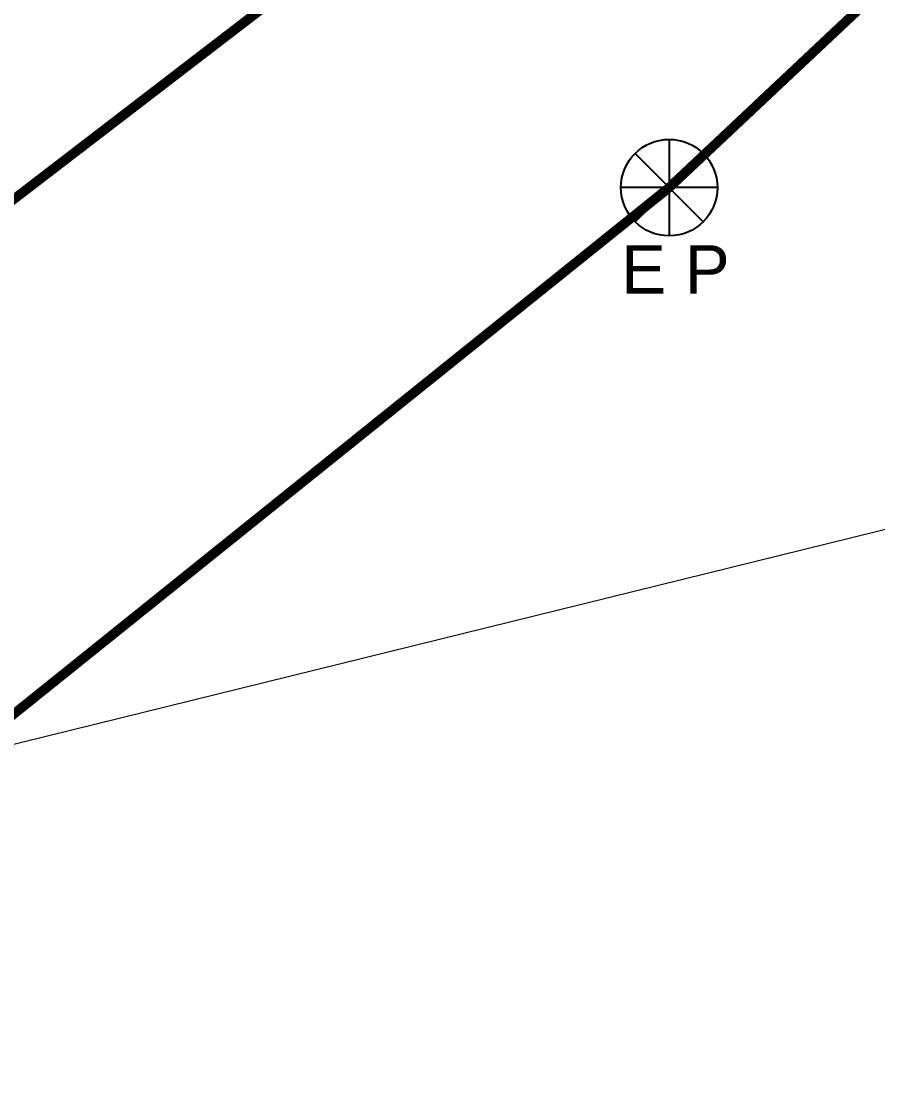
# Model space of a CAD drawing. Header units: inches. Extents: x 350994 to 353538, y 1581369 to 1583842.
# Drawn here: x 351219.74 to 351228.62, y 1582968.27 to 1582979.36 of the extents above; entities that cross this region are included whole.
import ezdxf

# ---------------------------------------------------------------- set-up
doc = ezdxf.new("R2010")
doc.units = ezdxf.units.IN
doc.header["$MEASUREMENT"] = 0
doc.linetypes.add('1', pattern=[0])
doc.layers.add('EP TF', color=5, linetype='Continuous')
doc.layers.add("ROAD'S", color=1, linetype='1')
doc.styles.get("Standard").update_dxf_attribs({"font": 'arial.ttf'})
doc.linetypes.add('SILT_FENCE', pattern='A,0.5,-0.2,["EP",Standard,S=0.1,R=0,X=-0.1,Y=-0.05],-0.2', length=0.9)

# ---------------------------------------------------------------- blocks, each defined once
blk = doc.blocks.new('EP')
at = {"color": 220}
for points in [[(0, 12.5), (0, -12.5)], [(-8.84, 8.84), (8.84, -8.84)], [(-8.84, -8.84), (8.84, 8.84)], [(12.5, 0), (-12.5, 0)]]:
    blk.add_lwpolyline(points, dxfattribs=at)
blk.add_circle((0, 0), 12.5, dxfattribs=at)
blk.add_text('E P', height=12.5, dxfattribs=at).set_placement((-12.44, -27.44))

msp = doc.modelspace()

# ---------------------------------------------------------------- linework, layer by layer
at = {"layer": 'EP TF', "color": 252, "linetype": 'SILT_FENCE', "lineweight": 5, "ltscale": 6, "elevation": 97.614}
msp.add_lwpolyline([(351334.549, 1583220.761), (351313.266, 1583201.604), (351299.568, 1583152.936), (351283.656, 1583095.413), (351267.659, 1583037.585), (351251.662, 1582979.757), (351198.881, 1582966.743), (351173.839, 1582964.511), (351151.773, 1582973.941), (351097.752, 1583012.032), (351096.541, 1583017.47)], dxfattribs=at)
at = {"layer": "ROAD'S", "lineweight": 5, "const_width": 0.1}
for points in [[(351317.487, 1583228.503), (351313.102, 1583226.143), (351310.106, 1583221.358), (351294.05, 1583162.92), (351273.802, 1583085.925), (351258.369, 1583027.872), (351254.42, 1583019.465), (351250.17, 1583012.038), (351241.945, 1583000.403), (351234.518, 1582991.191), (351227.915, 1582984.272), (351223.815, 1582980.708), (351216.075, 1582974.768), (351205.729, 1582968.054), (351195.161, 1582963.402), (351186.703, 1582961.475), (351180.028, 1582961.008), (351164.43, 1582964.173), (351151.021, 1582970.189), (351133.807, 1582982.757), (351124.847, 1582989.538), (351104.244, 1583004.297), (351093.691, 1583010.162)], [(351163.486, 1582960.511), (351179.697, 1582957.225), (351187.142, 1582957.535), (351197.259, 1582959.561), (351208.211, 1582964.612), (351218.951, 1582971.614), (351226.454, 1582977.638), (351230.686, 1582981.614), (351237.709, 1582988.901), (351245.832, 1582997.908), (351248.558, 1583002.203), (351250.847, 1583005.123), (351254.574, 1583010.843), (351256.152, 1583014.237), (351258.349, 1583017.855), (351262.461, 1583027.25), (351277.408, 1583085.097), (351297.075, 1583158.776), (351303.679, 1583157.602), (351357.439, 1583140.328), (351458.799, 1583106.533)]]:
    msp.add_lwpolyline(points, dxfattribs=at)

# ---------------------------------------------------------------- block references
at = {"layer": 'EP TF', "lineweight": 5, "xscale": 0.03999999997904524, "yscale": 0.0400000000372529, "zscale": 0.04000000000000625}
msp.add_blockref('EP', (351226.454, 1582977.638, 116.697), dxfattribs=at)

doc.saveas('drawing.dxf')
